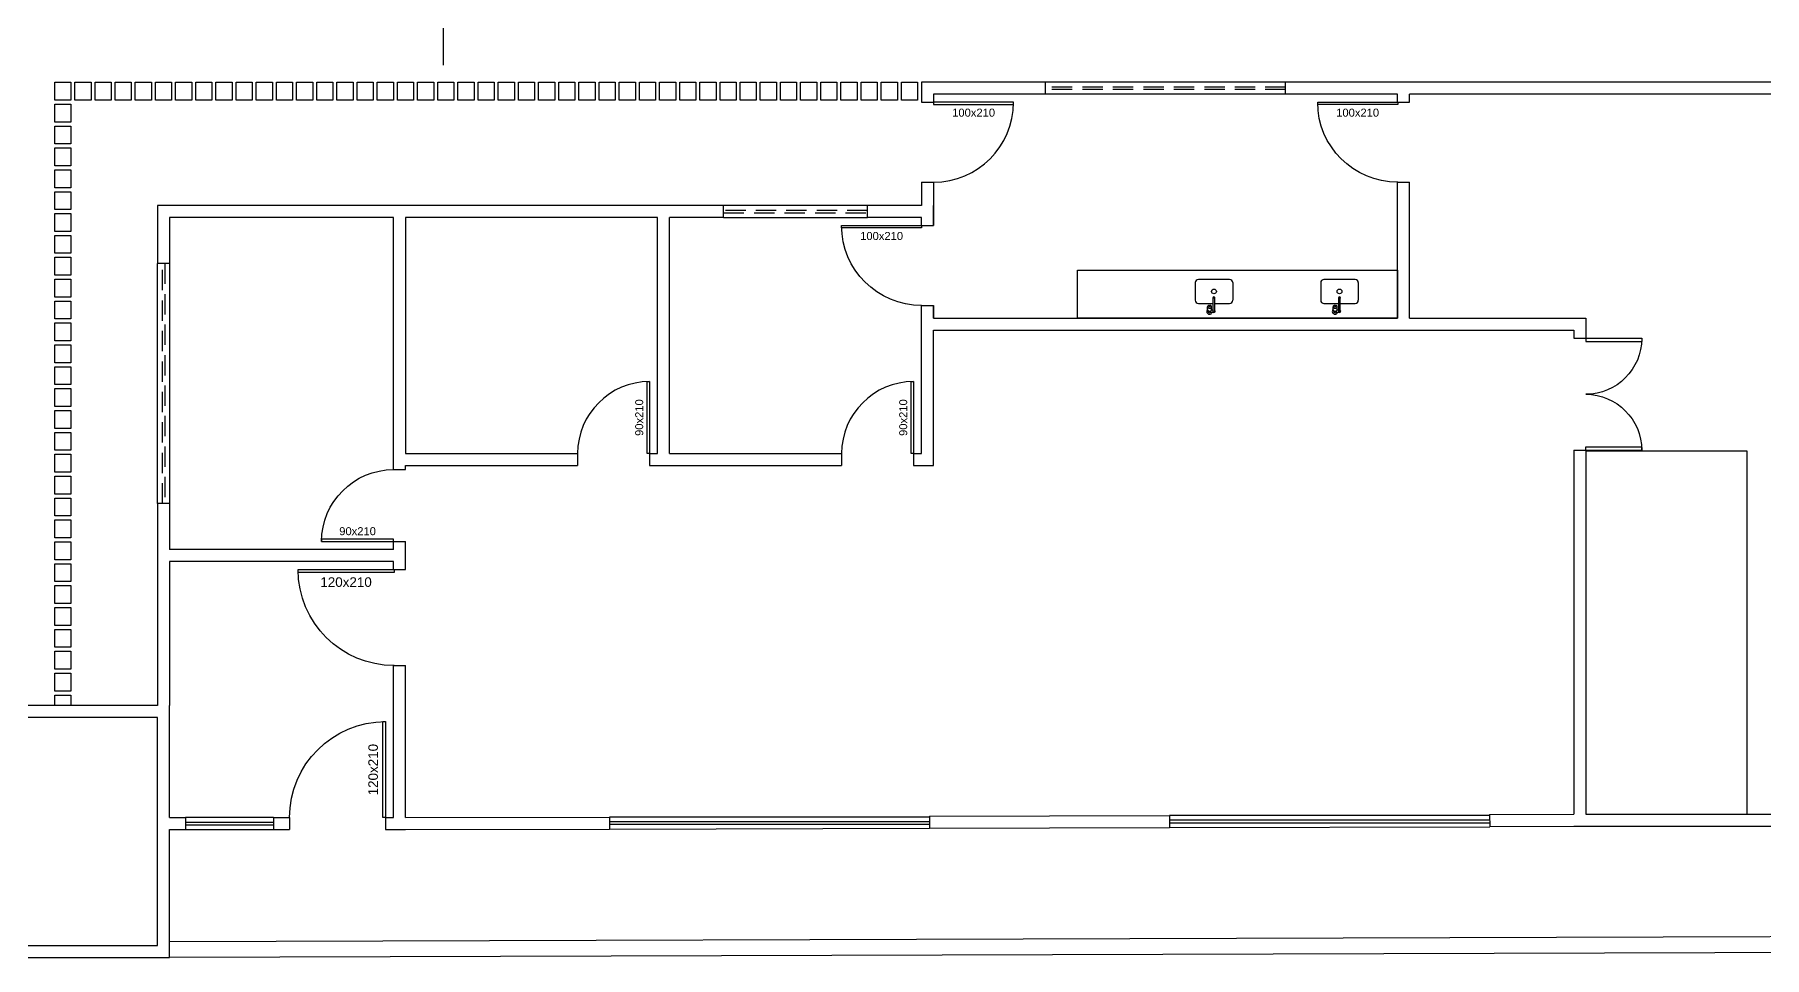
# Model space of a CAD drawing. Header units: centimetres. Extents: x 30244 to 591333, y -111940 to 104227.
# Drawn here: x 569618 to 571780, y 72196 to 73349 of the extents above; entities that cross this region are included whole.
import ezdxf
from ezdxf.enums import TextEntityAlignment as Align

# ---------------------------------------------------------------- set-up
doc = ezdxf.new("R2010")
doc.units = ezdxf.units.CM
doc.header["$LTSCALE"] = 4
doc.linetypes.add('DASHED2', pattern=[9.525, 6.35, -3.175])
doc.linetypes.add('HIDDENX2', pattern=[19.05, 12.7, -6.35])
for name, color, linetype in [('0.1', 1, 'Continuous'), ('0.2', 2, 'Continuous'), ('0.4', 4, 'Continuous'), ('0.6', 6, 'Continuous'), ('001-MOBILIA', 253, 'Continuous'), ('02-CONT', 2, 'Continuous')]:
    doc.layers.add(name, color=color, linetype=linetype)
doc.styles.add('2mm 1-50', font='arial.ttf', dxfattribs={"height": 0.1})

# ---------------------------------------------------------------- blocks, each defined once
blk = doc.blocks.new('1_00e')
blk.add_lwpolyline([(-28.4, -52.3), (-25.4, -52.3), (-25.4, 47.7), (-28.4, 47.7)], close=True)
at = {"color": 1}
blk.add_arc((-28.4, -52.3), 100, 0, 90, dxfattribs=at)
blk = doc.blocks.new('90d')
blk.add_lwpolyline([(-5, -84), (-5, 6), (-2, 6), (-2, -84)], close=True)
at = {"color": 1}
blk.add_arc((-2, -84), 90, 90, 180, dxfattribs=at)
blk = doc.blocks.new('1_00')
for p, q in [((-129.2, 59.1), (-129.2, 109.1)), ((-129.2, 109.1), (-126.2, 109.1)), ((-126.2, 59.1), (-126.2, 109.1)), ((-29.2, 109.1), (-32.2, 109.1)), ((-32.2, 59.1), (-32.2, 109.1)), ((-29.2, 59.1), (-29.2, 109.1)), ((-129.2, 59.1), (-126.2, 59.1)), ((-29.2, 59.1), (-32.2, 59.1))]:
    blk.add_line(p, q)
at = {"color": 1}
for centre, start, end in [((-129.2, 59.1), 0, 90), ((-29.2, 59.1), 90, 180)]:
    blk.add_arc(centre, 50, start, end, dxfattribs=at)
blk = doc.blocks.new('BOJO')
at = {"layer": '001-MOBILIA'}
for p, q in [((1061.86, 1872.801), (1061.86, 1872.844)), ((1061.875, 1872.873), (1061.882, 1872.873)), ((1061.875, 1872.838), (1061.882, 1872.838)), ((1061.895, 1872.881), (1061.933, 1872.881)), ((1061.974, 1872.996), (1061.974, 1872.811)), ((1062.234, 1873.036), (1062.014, 1873.036)), ((1062.274, 1872.606), (1062.274, 1872.996)), ((1061.875, 1872.811), (1062.045, 1872.811)), ((1061.875, 1872.791), (1062.045, 1872.791)), ((1061.89, 1872.811), (1061.89, 1872.832)), ((1061.895, 1872.831), (1061.933, 1872.831)), ((1061.974, 1872.791), (1061.974, 1872.606)), ((1062.234, 1872.566), (1062.014, 1872.566))]:
    blk.add_line(p, q, dxfattribs=at)
blk.add_circle((1062.124, 1872.801), 0.03, dxfattribs=at)
for centre, radius, start, end in [((1061.875, 1872.856), 0.035, 45.5847, 244.6231), ((1061.875, 1872.856), 0.0175, 90, 204.62), ((1061.85, 1872.844), 0.01, 0, 24.62), ((1061.875, 1872.856), 0.0175, 211.0027, 270), ((1061.913, 1872.856), 0.0352, 163.6751, 180), ((1061.913, 1872.856), 0.0352, 180, 196.3249), ((1061.904, 1872.858), 0.0262, 144.7356, 163.6751), ((1061.904, 1872.853), 0.0262, 196.3249, 215.2644), ((1061.898, 1872.862), 0.0195, 120.3612, 144.7356), ((1061.898, 1872.849), 0.0195, 215.2644, 239.6388), ((1061.895, 1872.868), 0.0127, 90, 120.3612), ((1061.895, 1872.843), 0.0127, 239.6388, 270), ((1061.95, 1872.856), 0.0352, 163.6751, 180), ((1061.95, 1872.856), 0.0352, 180, 196.3249), ((1061.942, 1872.858), 0.0262, 144.7356, 163.6751), ((1061.942, 1872.853), 0.0262, 196.3249, 215.2644), ((1061.936, 1872.862), 0.0195, 120.3612, 144.7356), ((1061.936, 1872.849), 0.0195, 215.2644, 239.6388), ((1061.933, 1872.868), 0.0127, 90, 120.3612), ((1061.933, 1872.843), 0.0127, 239.6388, 270), ((1061.933, 1872.868), 0.0127, 59.6388, 90), ((1061.933, 1872.843), 0.0127, 270, 300.3612), ((1061.943, 1872.856), 0.00787, 144.7356, 163.6751), ((1061.945, 1872.856), 0.0106, 163.6751, 180), ((1061.945, 1872.856), 0.0106, 180, 196.3249), ((1061.943, 1872.855), 0.00787, 196.3249, 215.2644), ((1061.941, 1872.858), 0.00586, 120.3612, 144.7356), ((1061.941, 1872.854), 0.00586, 215.2644, 239.6388), ((1061.94, 1872.859), 0.00381, 90, 120.3612), ((1061.94, 1872.852), 0.00381, 239.6388, 270), ((1061.929, 1872.862), 0.0195, 35.2644, 59.6388), ((1061.929, 1872.849), 0.0195, 300.3612, 324.7356), ((1061.94, 1872.859), 0.00381, 59.6388, 90), ((1061.94, 1872.852), 0.00381, 270, 300.3612), ((1061.939, 1872.858), 0.00586, 35.2644, 59.6388), ((1061.939, 1872.854), 0.00586, 300.3612, 324.7356), ((1061.937, 1872.856), 0.00787, 16.3249, 35.2644), ((1061.937, 1872.855), 0.00787, 324.7356, 343.6751), ((1061.924, 1872.858), 0.0262, 16.3249, 35.2644), ((1061.935, 1872.856), 0.0106, 0, 16.3249), ((1061.935, 1872.856), 0.0106, 343.6751, 0), ((1061.924, 1872.853), 0.0262, 324.7356, 343.6751), ((1061.915, 1872.856), 0.0352, 0, 16.3249), ((1061.915, 1872.856), 0.0352, 343.6751, 0), ((1062.014, 1872.996), 0.04, 90, 180), ((1062.234, 1872.996), 0.04, 0, 90), ((1061.875, 1872.801), 0.015, 41.8103, 318.1897), ((1061.875, 1872.801), 0.01, 90.0002, 270.0002), ((1061.875, 1872.856), 0.035, 295.3769, 314.4153), ((1062.045, 1872.801), 0.0125, 233.1301, 126.8699), ((1062.045, 1872.801), 0.01, 270.0001, 90.0001), ((1062.014, 1872.606), 0.04, 180, 270), ((1062.234, 1872.606), 0.04, 270, 0)]:
    blk.add_arc(centre, radius, start, end, dxfattribs=at)

msp = doc.modelspace()

# ---------------------------------------------------------------- linework, layer by layer
at = {"layer": '0.1', "linetype": 'HIDDENX2'}
msp.add_line((570128.682, 73819.424), (570128.682, 73289.88), dxfattribs=at)
at = {"layer": '0.1', "linetype": 'DASHED2'}
for p, q in [((570659.382, 73129.728), (570479.382, 73129.728)), ((570479.382, 73126.728), (570659.382, 73126.728)), ((569777.882, 72763.228), (569777.882, 73063.228)), ((569780.882, 73063.228), (569780.882, 72763.228))]:
    msp.add_line(p, q, dxfattribs=at)
for points in [[(571181.885, 73283.88), (570881.885, 73283.88)], [(571181.885, 73280.88), (570881.885, 73280.88)]]:
    msp.add_lwpolyline(points, dxfattribs=at)
at = {"layer": '0.2'}
for p, q in [((569916.882, 72370.728), (569806.882, 72370.728)), ((570736.883, 72371.425), (570336.922, 72371.425)), ((571436.88, 72373.338), (571036.92, 72373.338)), ((571436.896, 72367.338), (571036.92, 72367.338)), ((569916.882, 72364.728), (569806.882, 72364.728)), ((569806.882, 72361.728), (569916.882, 72361.728)), ((569806.882, 72355.728), (569916.882, 72355.728)), ((570736.899, 72365.425), (570336.922, 72365.425)), ((570336.922, 72362.425), (570736.907, 72362.425)), ((570336.922, 72356.425), (570736.921, 72357.518)), ((571036.92, 72364.338), (571436.905, 72364.338)), ((571036.92, 72358.338), (571436.919, 72359.131))]:
    msp.add_line(p, q, dxfattribs=at)
msp.add_lwpolyline([(570921.885, 73054.88), (571321.885, 73054.88), (571321.885, 72994.88), (570921.885, 72994.88)], close=True, dxfattribs=at)
at = {"layer": '0.4'}
for points in [[(573787.617, 72228.077), (569786.906, 72215.361)], [(573787.617, 72208.077), (569786.906, 72196.006)]]:
    msp.add_lwpolyline(points, dxfattribs=at)
at = {"layer": '0.6'}
for p, q in [((570881.885, 73274.88), (570881.885, 73289.88)), ((571181.885, 73274.88), (571181.885, 73289.88)), ((571691.915, 73289.88), (571336.885, 73289.88)), ((571691.915, 73274.88), (571336.885, 73274.88)), ((570726.885, 73264.88), (570741.882, 73264.88)), ((571321.885, 73264.88), (571336.885, 73264.88)), ((570726.885, 73164.88), (570741.882, 73164.88)), ((571321.885, 73164.88), (571336.885, 73164.88)), ((570479.382, 73120.728), (570479.382, 73135.728)), ((570659.382, 73135.728), (570479.382, 73135.728)), ((570659.382, 73120.728), (570659.382, 73135.728)), ((570479.382, 73120.728), (570659.382, 73120.728)), ((570726.882, 73110.728), (570741.882, 73110.728)), ((569786.882, 73063.228), (569771.882, 73063.228)), ((569771.882, 72763.228), (569771.882, 73063.228)), ((569786.882, 73063.228), (569786.882, 72763.228)), ((570726.882, 73010.728), (570741.882, 73010.728)), ((571541.915, 72969.88), (571556.915, 72969.88)), ((570296.882, 72825.728), (570296.882, 72810.728)), ((570386.882, 72825.728), (570386.882, 72810.728)), ((570626.882, 72825.728), (570626.882, 72810.728)), ((570716.882, 72825.728), (570716.882, 72810.728)), ((571541.915, 72829.88), (571556.915, 72829.88)), ((570066.882, 72805.728), (570081.882, 72805.728)), ((569786.882, 72763.228), (569771.882, 72763.228)), ((570066.882, 72715.728), (570081.882, 72715.728)), ((570066.882, 72680.728), (570081.882, 72680.728)), ((570066.882, 72560.728), (570081.882, 72560.728)), ((569806.882, 72370.728), (569806.882, 72355.728)), ((569916.882, 72370.728), (569916.882, 72355.728)), ((569936.882, 72370.728), (569936.882, 72355.728)), ((570056.882, 72370.728), (570056.882, 72355.728)), ((570336.881, 72371.425), (570336.922, 72356.425)), ((570736.88, 72372.518), (570736.921, 72357.518)), ((571036.879, 72373.338), (571036.92, 72358.338)), ((571436.877, 72374.432), (571436.918, 72359.432))]:
    msp.add_line(p, q, dxfattribs=at)
for points in [[(569643.285, 73289.88), (569663.485, 73289.88), (569663.485, 73267.525), (569643.285, 73267.525)], [(569668.485, 73289.88), (569688.685, 73289.88), (569688.685, 73267.525), (569668.485, 73267.525)], [(569693.685, 73289.88), (569713.885, 73289.88), (569713.885, 73267.525), (569693.685, 73267.525)], [(569718.885, 73289.88), (569739.085, 73289.88), (569739.085, 73267.525), (569718.885, 73267.525)], [(569744.085, 73289.88), (569764.285, 73289.88), (569764.285, 73267.525), (569744.085, 73267.525)], [(569769.285, 73289.88), (569789.485, 73289.88), (569789.485, 73267.525), (569769.285, 73267.525)], [(569794.485, 73289.88), (569814.685, 73289.88), (569814.685, 73267.525), (569794.485, 73267.525)], [(569819.685, 73289.88), (569839.885, 73289.88), (569839.885, 73267.525), (569819.685, 73267.525)], [(569844.885, 73289.88), (569865.085, 73289.88), (569865.085, 73267.525), (569844.885, 73267.525)], [(569870.085, 73289.88), (569890.285, 73289.88), (569890.285, 73267.525), (569870.085, 73267.525)], [(569895.285, 73289.88), (569915.485, 73289.88), (569915.485, 73267.525), (569895.285, 73267.525)], [(569920.485, 73289.88), (569940.685, 73289.88), (569940.685, 73267.525), (569920.485, 73267.525)], [(569945.685, 73289.88), (569965.885, 73289.88), (569965.885, 73267.525), (569945.685, 73267.525)], [(569970.885, 73289.88), (569991.085, 73289.88), (569991.085, 73267.525), (569970.885, 73267.525)], [(569996.085, 73289.88), (570016.285, 73289.88), (570016.285, 73267.525), (569996.085, 73267.525)], [(570021.285, 73289.88), (570041.485, 73289.88), (570041.485, 73267.525), (570021.285, 73267.525)], [(570046.485, 73289.88), (570066.685, 73289.88), (570066.685, 73267.525), (570046.485, 73267.525)], [(570071.685, 73289.88), (570091.885, 73289.88), (570091.885, 73267.525), (570071.685, 73267.525)], [(570096.885, 73289.88), (570117.085, 73289.88), (570117.085, 73267.525), (570096.885, 73267.525)], [(570122.085, 73289.88), (570142.285, 73289.88), (570142.285, 73267.525), (570122.085, 73267.525)], [(570147.285, 73289.88), (570167.485, 73289.88), (570167.485, 73267.525), (570147.285, 73267.525)], [(570172.485, 73289.88), (570192.685, 73289.88), (570192.685, 73267.525), (570172.485, 73267.525)], [(570197.685, 73289.88), (570217.885, 73289.88), (570217.885, 73267.525), (570197.685, 73267.525)], [(570222.885, 73289.88), (570243.085, 73289.88), (570243.085, 73267.525), (570222.885, 73267.525)], [(570248.085, 73289.88), (570268.285, 73289.88), (570268.285, 73267.525), (570248.085, 73267.525)], [(570273.285, 73289.88), (570293.485, 73289.88), (570293.485, 73267.525), (570273.285, 73267.525)], [(570298.485, 73289.88), (570318.685, 73289.88), (570318.685, 73267.525), (570298.485, 73267.525)], [(570323.685, 73289.88), (570343.885, 73289.88), (570343.885, 73267.525), (570323.685, 73267.525)], [(570348.885, 73289.88), (570369.085, 73289.88), (570369.085, 73267.525), (570348.885, 73267.525)], [(570374.085, 73289.88), (570394.285, 73289.88), (570394.285, 73267.525), (570374.085, 73267.525)], [(570399.285, 73289.88), (570419.485, 73289.88), (570419.485, 73267.525), (570399.285, 73267.525)], [(570424.485, 73289.88), (570444.685, 73289.88), (570444.685, 73267.525), (570424.485, 73267.525)], [(570449.685, 73289.88), (570469.885, 73289.88), (570469.885, 73267.525), (570449.685, 73267.525)], [(570474.885, 73289.88), (570495.085, 73289.88), (570495.085, 73267.525), (570474.885, 73267.525)], [(570500.085, 73289.88), (570520.285, 73289.88), (570520.285, 73267.525), (570500.085, 73267.525)], [(570525.285, 73289.88), (570545.485, 73289.88), (570545.485, 73267.525), (570525.285, 73267.525)], [(570550.485, 73289.88), (570570.685, 73289.88), (570570.685, 73267.525), (570550.485, 73267.525)], [(570575.685, 73289.88), (570595.885, 73289.88), (570595.885, 73267.525), (570575.685, 73267.525)], [(570600.885, 73289.88), (570621.085, 73289.88), (570621.085, 73267.525), (570600.885, 73267.525)], [(570626.085, 73289.88), (570646.285, 73289.88), (570646.285, 73267.525), (570626.085, 73267.525)], [(570651.285, 73289.88), (570671.485, 73289.88), (570671.485, 73267.525), (570651.285, 73267.525)], [(570676.485, 73289.88), (570696.685, 73289.88), (570696.685, 73267.525), (570676.485, 73267.525)], [(570701.685, 73289.88), (570721.885, 73289.88), (570721.885, 73267.525), (570701.685, 73267.525)], [(569643.285, 73262.525), (569663.485, 73262.525), (569663.485, 73240.171), (569643.285, 73240.171)], [(569643.285, 73235.171), (569663.485, 73235.171), (569663.485, 73212.816), (569643.285, 73212.816)], [(569643.285, 73207.816), (569663.485, 73207.816), (569663.485, 73185.461), (569643.285, 73185.461)], [(569643.285, 73180.461), (569663.485, 73180.461), (569663.485, 73158.106), (569643.285, 73158.106)], [(569643.285, 73153.106), (569663.485, 73153.106), (569663.485, 73130.751), (569643.285, 73130.751)], [(569643.285, 73125.751), (569663.485, 73125.751), (569663.485, 73103.397), (569643.285, 73103.397)], [(569643.285, 73098.397), (569663.485, 73098.397), (569663.485, 73076.042), (569643.285, 73076.042)], [(569643.285, 73071.042), (569663.485, 73071.042), (569663.485, 73048.687), (569643.285, 73048.687)], [(569643.285, 73043.687), (569663.485, 73043.687), (569663.485, 73021.332), (569643.285, 73021.332)], [(569643.285, 73016.332), (569663.485, 73016.332), (569663.485, 72993.978), (569643.285, 72993.978)], [(569643.285, 72988.978), (569663.485, 72988.978), (569663.485, 72966.623), (569643.285, 72966.623)], [(569643.285, 72961.623), (569663.485, 72961.623), (569663.485, 72939.268), (569643.285, 72939.268)], [(569643.285, 72934.268), (569663.485, 72934.268), (569663.485, 72911.913), (569643.285, 72911.913)], [(569643.285, 72906.913), (569663.485, 72906.913), (569663.485, 72884.559), (569643.285, 72884.559)], [(569643.285, 72879.559), (569663.485, 72879.559), (569663.485, 72857.204), (569643.285, 72857.204)], [(569643.285, 72852.204), (569663.485, 72852.204), (569663.485, 72829.849), (569643.285, 72829.849)], [(569643.285, 72824.849), (569663.485, 72824.849), (569663.485, 72802.494), (569643.285, 72802.494)], [(571556.915, 72375.132), (571758.697, 72375.132), (571758.697, 72828.858), (571556.915, 72828.858)], [(569643.285, 72797.494), (569663.485, 72797.494), (569663.485, 72775.14), (569643.285, 72775.14)], [(569643.285, 72770.14), (569663.485, 72770.14), (569663.485, 72747.785), (569643.285, 72747.785)], [(569643.285, 72742.785), (569663.485, 72742.785), (569663.485, 72720.43), (569643.285, 72720.43)], [(569643.285, 72715.43), (569663.485, 72715.43), (569663.485, 72693.075), (569643.285, 72693.075)], [(569643.285, 72688.075), (569663.485, 72688.075), (569663.485, 72665.72), (569643.285, 72665.72)], [(569643.285, 72660.72), (569663.485, 72660.72), (569663.485, 72638.366), (569643.285, 72638.366)], [(569643.285, 72633.366), (569663.485, 72633.366), (569663.485, 72611.011), (569643.285, 72611.011)], [(569643.285, 72606.011), (569663.485, 72606.011), (569663.485, 72583.656), (569643.285, 72583.656)], [(569643.285, 72578.656), (569663.485, 72578.656), (569663.485, 72556.301), (569643.285, 72556.301)], [(569643.285, 72551.301), (569663.485, 72551.301), (569663.485, 72528.947), (569643.285, 72528.947)], [(569386.906, 72211.006), (569771.906, 72211.006), (569771.906, 72496.006), (569386.906, 72496.006)]]:
    msp.add_lwpolyline(points, close=True, dxfattribs=at)
for points in [[(571336.885, 73289.88), (570726.885, 73289.88), (570726.885, 73264.88)], [(571321.885, 73264.88), (571321.885, 73274.88), (570741.885, 73274.88), (570741.885, 73264.88)], [(571336.885, 73264.88), (571336.885, 73274.88)], [(571916.915, 73289.88), (571691.915, 73289.88)], [(571916.915, 73274.88), (571691.915, 73274.88)], [(570726.885, 73164.88), (570726.885, 73135.728)], [(570741.885, 73164.88), (570741.885, 73110.728)], [(570741.885, 73010.728), (570741.885, 72994.88), (571321.885, 72994.88), (571321.885, 73164.88)], [(571336.885, 72994.88), (571336.885, 73164.88)], [(570081.882, 73135.728), (569771.882, 73135.728), (569771.882, 73063.228)], [(570411.882, 73135.728), (570066.882, 73135.728)], [(570479.382, 73135.728), (570396.882, 73135.728)], [(570726.885, 73135.728), (570659.382, 73135.728)], [(570741.882, 73110.728), (570741.882, 73135.728)], [(570066.882, 72805.728), (570066.882, 73120.728), (569786.882, 73120.728), (569786.882, 73063.228)], [(570386.882, 72825.728), (570396.882, 72825.728), (570396.882, 73120.728), (570081.882, 73120.728), (570081.882, 72825.728), (570296.882, 72825.728)], [(570411.882, 72825.728), (570411.882, 73120.728)], [(570479.382, 73120.728), (570411.882, 73120.728)], [(570726.882, 73110.728), (570726.882, 73120.728), (570659.382, 73120.728)], [(570716.882, 72825.728), (570726.882, 72825.728), (570726.882, 73010.728)], [(570741.882, 72994.88), (570741.882, 73010.728)], [(571336.885, 72994.88), (571556.915, 72994.88)], [(571556.915, 72994.88), (571556.915, 72969.88)], [(570716.882, 72810.728), (570741.882, 72810.728), (570741.882, 72979.88)], [(570741.882, 72979.88), (571336.885, 72979.88)], [(571336.885, 72979.88), (571541.915, 72979.88)], [(571541.915, 72979.88), (571541.915, 72969.88)], [(570411.882, 72825.728), (570626.882, 72825.728)], [(571541.915, 72829.88), (571541.915, 72375.129)], [(571556.915, 72829.88), (571556.915, 72375.132), (571801.915, 72375.132)], [(570081.882, 72805.728), (570081.882, 72810.728)], [(570081.882, 72810.728), (570296.882, 72810.728)], [(570386.882, 72810.728), (570411.882, 72810.728)], [(570396.882, 72810.728), (570626.882, 72810.728)], [(569771.882, 72763.228), (569771.882, 72705.728), (569771.882, 72511.006)], [(569786.882, 72763.228), (569786.882, 72705.728)], [(570066.882, 72705.728), (570066.882, 72715.728)], [(570081.882, 72690.728), (570081.882, 72715.728)], [(570066.882, 72705.728), (569786.882, 72705.728)], [(570066.882, 72680.728), (570066.882, 72690.728), (569786.882, 72690.728), (569786.882, 72511.006)], [(570081.882, 72680.728), (570081.882, 72705.728)], [(570056.882, 72370.728), (570066.882, 72370.728), (570066.882, 72560.728)], [(570081.882, 72370.728), (570081.882, 72560.728)], [(569643.285, 72511.006), (569643.285, 72523.947), (569663.485, 72523.947), (569663.485, 72511.006)], [(569771.882, 72511.006), (569371.906, 72511.006), (569371.906, 72196.006), (569786.906, 72196.006), (569786.906, 72355.728)], [(569786.906, 72370.728), (569786.906, 72511.006), (569786.882, 72511.006)], [(569786.882, 72370.728), (569806.882, 72370.728)], [(569916.882, 72370.728), (569936.882, 72370.728)], [(570081.844, 72370.727), (570336.881, 72371.425)], [(570736.88, 72372.518), (571036.879, 72373.338)], [(571436.877, 72374.432), (571541.915, 72375.129)], [(569771.882, 72355.728), (569771.906, 72355.728)], [(569786.906, 72355.728), (569806.882, 72355.728)], [(569916.882, 72355.728), (569936.882, 72355.728)], [(570056.882, 72355.728), (570081.882, 72355.728)], [(570081.885, 72355.728), (570336.922, 72356.425)], [(570736.921, 72357.518), (571036.92, 72358.338)], [(571436.918, 72359.432), (571541.915, 72360.129)], [(571541.915, 72360.132), (571801.915, 72360.132)]]:
    msp.add_lwpolyline(points, dxfattribs=at)

# ---------------------------------------------------------------- block references
at = {"layer": '001-MOBILIA', "xscale": 100, "yscale": 100, "zscale": 100, "rotation": 90}
for p in [(758372.378, -33183.968), (758529.335, -33183.968)]:
    msp.add_blockref('BOJO', p, dxfattribs=at)
at = {"layer": '02-CONT', "rotation": 270}
msp.add_blockref('1_00e', (570794.137, 73236.475), dxfattribs=at)
at = {"layer": '02-CONT', "xscale": -1, "rotation": 90}
for name, p in [('1_00e', (571269.632, 73236.475)), ('1_00e', (570674.629, 73082.322)), ('90d', (569982.919, 72713.723))]:
    msp.add_blockref(name, p, dxfattribs=at)
at = {"layer": '02-CONT'}
for name, p, xscale, yscale, zscale, rotation in [('1_00', (571474.241, 73010.723), -1.399999999999958, 1.399999999999958, 1.399999999999958, 270), ('1_00e', (570004.782, 72646.641), -1.2, 1.2, 1.2, 90)]:
    msp.add_blockref(name, p, dxfattribs=dict(at, xscale=xscale, yscale=yscale, zscale=zscale, rotation=rotation))
for p in [(570388.887, 72909.69), (570718.887, 72909.69)]:
    msp.add_blockref('90d', p, dxfattribs=at)
at = {"layer": '02-CONT', "xscale": -1.2, "yscale": 1.2, "zscale": 1.2}
msp.add_blockref('1_00e', (570022.796, 72433.431), dxfattribs=at)

# ---------------------------------------------------------------- texts
at = {"layer": '02-CONT', "style": '2mm 1-50'}
for s, height, p in [('100x210', 10, (570791.885, 73251.88)), ('100x210', 10, (571271.885, 73251.88)), ('100x210', 10, (570676.882, 73097.728)), ('90x210', 10, (570021.882, 72728.728)), ('120x210', 12, (570007.485, 72665.128))]:
    msp.add_text(s, height=height, dxfattribs=at).set_placement(p, align=Align.MIDDLE_CENTER)
for s, height, p in [('90x210', 10, (570373.882, 72870.728)), ('90x210', 10, (570703.882, 72870.728)), ('120x210', 12, (570041.282, 72430.674))]:
    msp.add_text(s, height=height, rotation=90, dxfattribs=at).set_placement(p, align=Align.MIDDLE_CENTER)

doc.saveas('drawing.dxf')
